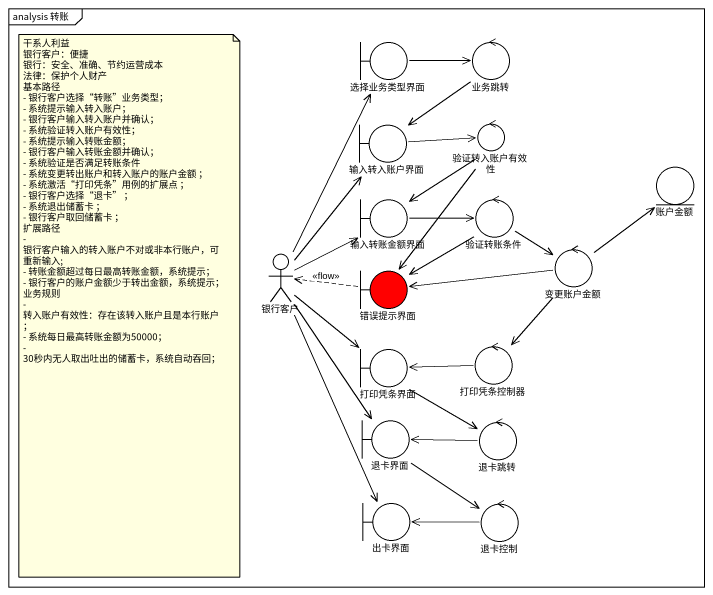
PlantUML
@startuml
mainframe analysis 转账
boundary 选择业务类型界面
control 业务跳转
boundary 输入转入账户界面
control 验证转入账户有效性
entity 账户金额
boundary 输入转账金额界面
control 验证转账条件
actor 银行客户
boundary 错误提示界面 #FF0000
control 变更账户金额
boundary 打印凭条界面
control 打印凭条控制器
boundary 退卡界面
control 退卡跳转
boundary 出卡界面
control 退卡控制
选择业务类型界面 -right-> 业务跳转
业务跳转 --> 输入转入账户界面
输入转入账户界面 -right-> 验证转入账户有效性
验证转入账户有效性 --> 输入转账金额界面
验证转入账户有效性 --> 错误提示界面
输入转账金额界面 -right-> 验证转账条件
验证转账条件 --> 错误提示界面
验证转账条件 --> 变更账户金额
银行客户 -up-> 选择业务类型界面
银行客户 -up-> 输入转入账户界面
银行客户 -up-> 输入转账金额界面
银行客户 --> 打印凭条界面
银行客户 --> 退卡界面
银行客户 --> 出卡界面
错误提示界面 .left.> 银行客户 : <<flow>>
变更账户金额 -up-> 账户金额
变更账户金额 -left-> 错误提示界面
变更账户金额 --> 打印凭条控制器
打印凭条界面 --> 退卡跳转
打印凭条控制器 -left-> 打印凭条界面
退卡界面 --> 退卡控制
退卡跳转 -left-> 退卡界面
退卡控制 -left-> 出卡界面
note as N1
  干系人利益
  银行客户：便捷
  银行：安全、准确、节约运营成本
  法律：保护个人财产
  基本路径
  - 银行客户选择“转账”业务类型；
  - 系统提示输入转入账户；
  - 银行客户输入转入账户并确认；
  - 系统验证转入账户有效性；
  - 系统提示输入转账金额；
  - 银行客户输入转账金额并确认；
  - 系统验证是否满足转账条件
  - 系统变更转出账户和转入账户的账户金额 ；
  - 系统激活“打印凭条”用例的扩展点 ；
  - 银行客户选择“退卡” ；
  - 系统退出储蓄卡 ；
  - 银行客户取回储蓄卡 ；
  扩展路径
  - 银行客户输入的转入账户不对或非本行账户，可重新输入;
  - 转账金额超过每日最高转账金额，系统提示；
  - 银行客户的账户金额少于转出金额，系统提示；
  业务规则
  - 转入账户有效性：存在该转入账户且是本行账户；
  - 系统每日最高转账金额为50000；
  - 30秒内无人取出吐出的储蓄卡，系统自动吞回；
end note
@enduml
